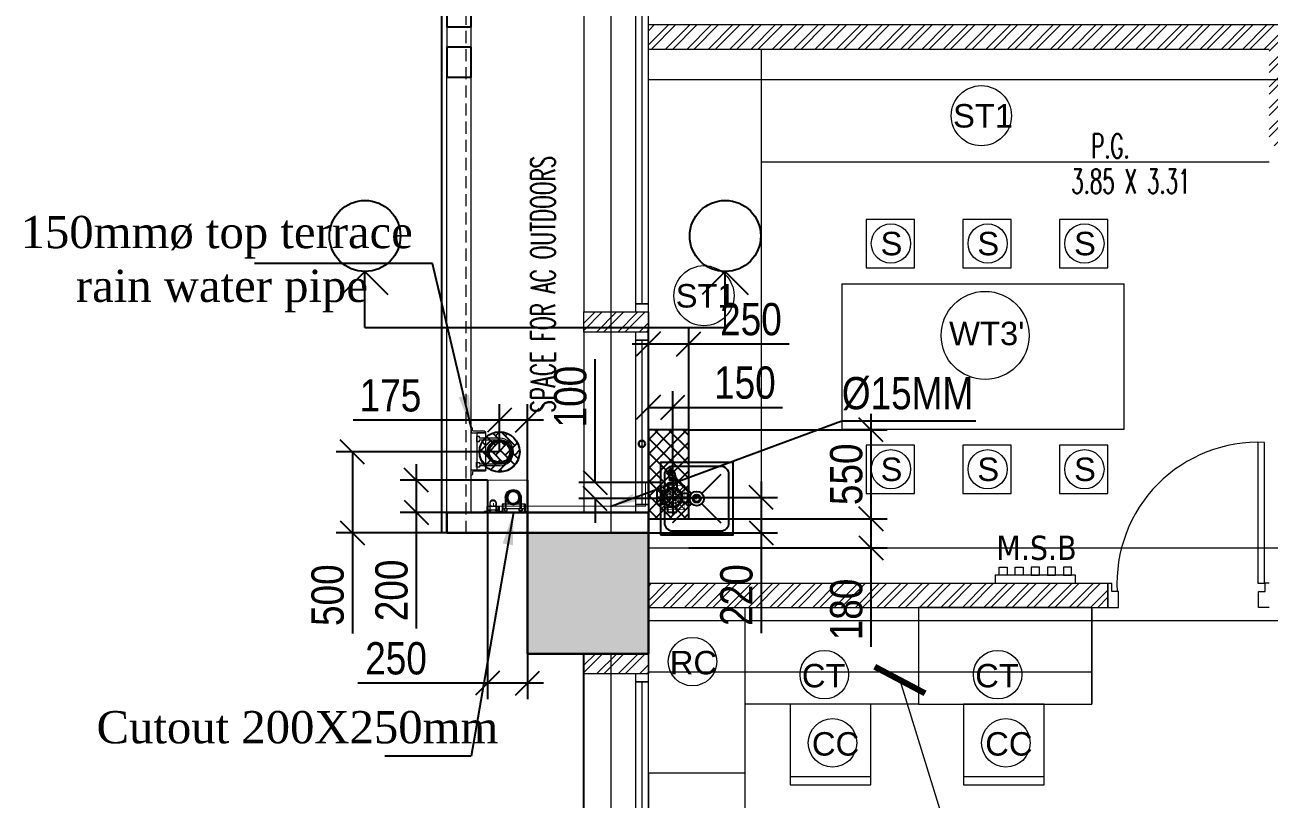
# Model space of a CAD drawing. Header units: inches. Extents: x 5899882 to 5988838, y -468923 to -96891.
# Drawn here: x 5954962 to 5962679, y -222822 to -218020 of the extents above; entities that cross this region are included whole.
import ezdxf

# ---------------------------------------------------------------- set-up
doc = ezdxf.new("R2010")
doc.units = ezdxf.units.IN
doc.header["$MEASUREMENT"] = 0
doc.linetypes.add('1', pattern=[0])
doc.linetypes.add('DASHED', pattern=[0.75, 0.5, -0.25])
doc.layers.get('Defpoints').update_dxf_attribs({"color": 8})
for name, color, linetype in [('0 slc  sleeve 200mm', 3, '1'), ('0 slc Rwp sloape', 7, 'Continuous'), ('0- SLC ARCH LAYOUT', 7, 'Continuous'), ('0- SLC DIMENSION', 7, 'Continuous'), ('0- SLC HIDE BOX & CUTOUT', 6, 'Continuous'), ('0-SLC- Waste water down take', 6, 'Continuous'), ('0-SLC-100mm Soil Pipe', 190, 'Continuous'), ('0-SLC-40 MM Waste water pipe', 3, 'Continuous'), ('0-SLC-DOMESTIC LINE', 5, 'DOMESTIC_LINE'), ('0-SLC-Multi nahani trap', 6, 'Continuous'), ('0-SLC-Raised portion', 1, 'Continuous'), ('0-SLC-Toilet fixture', 5, 'Continuous'), ('CL', 7, 'Continuous'), ('P-TEXT', 7, 'Continuous'), ('rwp', 5, 'Continuous')]:
    doc.layers.add(name, color=color, linetype=linetype)
for name, color, linetype, lineweight in [('0-SLC-100 mm Multi nahani trap jali', 253, 'Continuous', 13), ('0-SLC-CLAMPS', 7, 'Continuous', 9), ('0-SLC-P-Angle', 6, 'Continuous', 0), ('ARCL-HATCH-B', 8, 'Continuous', 5), ('ARLC-COL', 8, 'Continuous', 30), ('ARLC-DIM0', 8, 'Continuous', 5), ('ARLC-DIMF', 8, 'Continuous', 5), ('ARLC-DOOR-W', 8, 'Continuous', 5), ('ARLC-ELE0', 8, 'Continuous', 9), ('ARLC-ELE1', 8, 'Continuous', 13), ('ARLC-FUR (NOMN)', 8, 'Continuous', 9), ('ARLC-FURN', 8, 'Continuous', 9), ('ARLC-GAS BURNER', 8, 'Continuous', 5), ('ARLC-GRILL', 8, 'Continuous', 9), ('ARLC-HATCH-C', 8, 'Continuous', 5), ('ARLC-RCC', 8, 'Continuous', 25), ('ARLC-SINK', 8, 'Continuous', 9), ('ARLC-TEXT0', 8, 'Continuous', 20), ('ARLC-WALL', 8, 'Continuous', 15), ('ARLC_main switch', 8, 'Continuous', 5)]:
    doc.layers.add(name, color=color, linetype=linetype, lineweight=lineweight)
doc.styles.add('ARAIL', font='arial.ttf')
doc.styles.add('ARIAL', font='tahoma.ttf')
doc.styles.add('LT0050R', font='arial.ttf', dxfattribs={"height": 120})
doc.styles.add('RS', font='simplex8.shx', dxfattribs={"width": 0.6, "height": 150})
doc.styles.get("Standard").update_dxf_attribs({"font": 'arial.ttf'})
doc.styles.add('swis cn bt', font='swissc.ttf')
doc.linetypes.add('DOMESTIC_LINE', pattern='A,0.5,-0.2,["DWS",ARIAL,S=0.1,R=0,X=-0.1,Y=-0.05],-0.25', length=0.95)
doc.dimstyles.new('dim-100', dxfattribs={"dimscale": 100, "dimtxt": 1.5, "dimasz": 1.2, "dimexe": 1.5, "dimexo": 1.5, "dimgap": 0.4, "dimtad": 0, "dimdec": 0, "dimdsep": 46, "dimtxsty": 'ARAIL', "dimblk": 'ARCHTICK', "dimcen": 2.5, "dimdle": 1.5, "dimclrd": 1, "dimclre": 252, "dimclrt": 4, "dimadec": 1, "dimazin": 0, "dimtfac": 1, "dimtdec": 0, "dimtmove": 2, "dimatfit": 3, "dimldrblk": 'ARCHTICK', "dimfxl": 1, "dimarcsym": 0})
doc.dimstyles.new('LT0050R', dxfattribs={"dimtxt": 120, "dimasz": 80, "dimexe": 80, "dimexo": 50, "dimgap": 80, "dimtad": 0, "dimdec": 0, "dimzin": 0, "dimdsep": 46, "dimtxsty": 'LT0050R', "dimblk": 'ARCHTICK', "dimcen": 1, "dimdle": 80, "dimclrd": 252, "dimclre": 252, "dimclrt": 240, "dimadec": 0, "dimazin": 0, "dimtfac": 1, "dimtdec": 0, "dimtofl": 0, "dimtmove": 1, "dimatfit": 3, "dimfxl": 1, "dimtolj": 1, "dimtzin": 0, "dimlwd": -1, "dimlwe": -1, "dimarcsym": 0})
doc.dimstyles.new('SLC', dxfattribs={"dimtxt": 200, "dimasz": 150, "dimexe": 100, "dimexo": 0, "dimgap": 50, "dimtad": 1, "dimdec": 0, "dimrnd": 5, "dimzin": 1, "dimdsep": 46, "dimtxsty": 'swis cn bt', "dimblk": 'OBLIQUE', "dimcen": 60, "dimdle": 100, "dimclrd": 256, "dimclre": 256, "dimclrt": 256, "dimazin": 0, "dimtfac": 1, "dimtdec": 0, "dimtofl": 0, "dimtmove": 0, "dimatfit": 3, "dimfxl": 0.18, "dimtolj": 1, "dimtzin": 0, "dimarcsym": 0})
doc.dimstyles.get("Standard").update_dxf_attribs({"dimtxt": 200, "dimasz": 200, "dimexe": 0.18, "dimexo": 0.0625, "dimgap": 0.09, "dimtad": 0, "dimdec": 0, "dimrnd": 5, "dimzin": 0, "dimdsep": 46, "dimtxsty": 'Standard', "dimblk": 'OBLIQUE', "dimcen": 0.09, "dimadec": 0, "dimazin": 0, "dimtfac": 1, "dimtdec": 0, "dimtofl": 0, "dimtmove": 0, "dimatfit": 3, "dimfxl": 1, "dimtolj": 1, "dimtzin": 0, "dimarcsym": 0})
pattern_1 = [(45, (-5779197.41, 117191.3), (-66.2912607, 66.2912607), []), (45, (-5779153.22, 117191.3), (-66.2912607, 66.2912607), [])]

# ---------------------------------------------------------------- blocks, each defined once
blk = doc.blocks.new('FD COVER')
at = {"layer": '0-SLC-100 mm Multi nahani trap jali'}
h = blk.add_hatch(color=1, dxfattribs=at)
h.paths.add_polyline_path([(52.4, 0, 1), (-52.4, 0, 1)])
h.paths.add_polyline_path([(-49.7, 0, -1), (49.7, 0, -1)], flags=16)
h = blk.add_hatch(dxfattribs=at)
h.set_pattern_fill('HEX', color=1, scale=45.193777, style=0)
h.set_pattern_definition([(0, (-4759.384, 4380.386), (0, 9.78474), [5.649222, -11.298444]), (120, (-4759.384, 4380.386), (-8.473833, -4.89237), [5.649222, -11.298444]), (60, (-4753.735, 4380.386), (-8.473833, 4.89237), [5.649222, -11.298444])])
h.paths.add_polyline_path([(-49.7, 0, 1), (49.7, 0, 1)])
at = {"layer": '0-SLC-100 mm Multi nahani trap jali', "color": 1, "ltscale": 3}
for p, q in [((-75, 75), (-44.2, 44.2)), ((75, 75), (44.2, 44.2)), ((-44.2, -44.2), (-75, -75)), ((44.2, -44.2), (75, -75))]:
    blk.add_line(p, q, dxfattribs=at)
at = {"layer": '0-SLC-100 mm Multi nahani trap jali', "color": 1, "ltscale": 3, "const_width": 3.75}
blk.add_lwpolyline([(-75, -75), (75, -75), (75, 75), (-75, 75)], close=True, dxfattribs=at)
at = {"layer": '0-SLC-100 mm Multi nahani trap jali', "color": 1, "ltscale": 3}
blk.add_circle((0, 0), 62.5, dxfattribs=at)
blk = doc.blocks.new('A$C52224D05')
at = {"layer": '0-SLC-Multi nahani trap', "linetype": 'Continuous'}
h = blk.add_hatch(color=256, dxfattribs=at)
h.paths.add_polyline_path([(58.1, 0, 1), (-57.9, 0, 1)])
h.paths.add_polyline_path([(-54.9, 0, -1), (55.1, 0, -1)], flags=16)
for p, q in [((-25.9, 91.4), (-25.9, 77.8)), ((31.1, 91.4), (-25.9, 91.4)), ((-25.9, 77.8), (-25.9, 60.2)), ((0, 103.7), (0, -103.7)), ((31.1, 91.4), (31.1, 77.8)), ((31.1, 77.8), (31.1, 60.2)), ((-96.3, 0), (95.2, 0)), ((-78.2, 26.7), (-93.7, 26.7)), ((-93.7, -30.2), (-93.7, 26.7)), ((-62.6, 26.7), (-78.2, 26.7)), ((-60.3, -27.9), (-60.3, 24.4)), ((-60.3, 23.3), (-50.5, 23.3)), ((28.7, 57.9), (-23.6, 57.9)), ((-22.4, 57.9), (-22.4, 50.2)), ((27.6, 57.9), (27.6, 47.6)), ((41.1, 41), (63, 41)), ((63, -41.5), (63, 41.5)), ((65.5, 44), (74, 44)), ((74, 44), (97.8, 44)), ((97.8, -44), (97.8, 44)), ((-78.2, -30.2), (-93.7, -30.2)), ((-62.6, -30.2), (-77.7, -30.2)), ((-60.3, -26.7), (-50.5, -26.7)), ((-25.9, -77.8), (-25.9, -60.2)), ((28.7, -57.9), (-23.6, -57.9)), ((-22.4, -57.9), (-22.4, -50.2)), ((27.6, -57.9), (27.6, -47.6)), ((31.1, -77.8), (31.1, -60.2)), ((41.1, -41), (63, -41)), ((65.5, -44), (74, -44)), ((74, -44), (97.8, -44)), ((-25.9, -91.4), (-25.9, -77.8)), ((31.1, -91.4), (-25.9, -91.4)), ((31.1, -91.4), (31.1, -77.8))]:
    blk.add_line(p, q, dxfattribs=at)
blk.add_circle((0.1, 0), 55, dxfattribs=at)
for centre, radius, start, end in [((-62.6, 24.4), 2.33, 0, 90), ((-23.6, 60.2), 2.33, 180, 270), ((28.7, 60.2), 2.33, 270, 0), ((65.5, 41.5), 2.5, 90, 180), ((-62.6, -27.9), 2.33, 270, 0), ((-23.6, -60.2), 2.33, 90, 180), ((28.7, -60.2), 2.33, 0, 90), ((65.5, -41.5), 2.5, 180, 270)]:
    blk.add_arc(centre, radius, start, end, dxfattribs=at)
blk = doc.blocks.new('_OBLIQUE')
at = {"color": 0, "linetype": 'ByBlock'}
blk.add_line((-0.5, -0.5), (0.5, 0.5), dxfattribs=at)
blk = doc.blocks.new('_ArchTick')
at = {"color": 0, "linetype": 'ByBlock', "const_width": 0.15}
blk.add_lwpolyline([(-0.5, -0.5), (0.5, 0.5)], dxfattribs=at)
blk = doc.blocks.new('200SS')
at = {"layer": '0 slc  sleeve 200mm'}
h = blk.add_hatch(dxfattribs=at)
h.set_pattern_fill('AR-HBONE', color=3, scale=10.56007, angle=90)
h.set_pattern_definition([(135, (276793.653, -63998.61), (-59.7367777, 4e-15), [126.720842, -42.24028]), (225, (276763.784, -63968.74), (-59.7367777, 4e-15), [126.720842, -42.24028])])
edge = h.paths.add_edge_path()
edge.add_arc((0, 0), 124.8, 0, 360)
at = {"layer": '0 slc  sleeve 200mm', "color": 3}
blk.add_circle((0, 0), 124.8, dxfattribs=at)
blk = doc.blocks.new('*D105')
at = {"layer": '0- SLC DIMENSION', "lineweight": -2, "transparency": 16777216}
for p, q in [((5957905.9, -220668.6), (5956893, -220668.6)), ((5956993, -220668.6), (5956993, -221270.1)), ((5958078.9, -221170.1), (5956893, -221170.1)), ((5956993, -221170.1), (5956993, -221793.8))]:
    blk.add_line(p, q, dxfattribs=at)
at = {"layer": 'Defpoints', "color": 0, "transparency": 16777216}
for p in [(5956993, -220668.6), (5957905.9, -220668.6), (5958078.9, -221170.1)]:
    blk.add_point(p, dxfattribs=at)
at = {"layer": '0- SLC DIMENSION', "lineweight": -2, "transparency": 16777216, "xscale": 150, "yscale": 150, "zscale": 150}
for p, rotation in [((5956993, -220668.6), 90), ((5956993, -221170.1), 270)]:
    blk.add_blockref('_OBLIQUE', p, dxfattribs=dict(at, rotation=rotation))
at = {"layer": '0- SLC DIMENSION', "transparency": 16777216, "insert": (5956840.5, -221557), "char_height": 200, "attachment_point": 5, "rotation": 90, "style": 'swis cn bt'}
blk.add_mtext('\\A1;500', dxfattribs=at)
blk = doc.blocks.new('*D106')
at = {"layer": '0- SLC DIMENSION', "lineweight": -2, "transparency": 16777216}
for p, q in [((5957905.9, -220668.6), (5957905.9, -220371.5)), ((5958078.9, -221170.1), (5958078.9, -220371.5)), ((5957905.9, -220471.5), (5956997.9, -220471.5)), ((5958178.9, -220471.5), (5957905.9, -220471.5))]:
    blk.add_line(p, q, dxfattribs=at)
at = {"layer": 'Defpoints', "color": 0, "transparency": 16777216}
for p in [(5957905.9, -220471.5), (5957905.9, -220668.6), (5958078.9, -221170.1)]:
    blk.add_point(p, dxfattribs=at)
at = {"layer": '0- SLC DIMENSION', "lineweight": -2, "transparency": 16777216, "xscale": 150, "yscale": 150, "zscale": 150, "rotation": 180}
blk.add_blockref('_OBLIQUE', (5957905.9, -220471.5), dxfattribs=at)
at = {"layer": '0- SLC DIMENSION', "lineweight": -2, "transparency": 16777216, "xscale": 150, "yscale": 150, "zscale": 150}
blk.add_blockref('_OBLIQUE', (5958078.9, -220471.5), dxfattribs=at)
at = {"layer": '0- SLC DIMENSION', "transparency": 16777216, "insert": (5957229.5, -220318.8), "char_height": 200, "attachment_point": 5, "style": 'swis cn bt'}
blk.add_mtext('\\A1;175', dxfattribs=at)
blk = doc.blocks.new('*D123')
at = {"layer": '0- SLC DIMENSION', "lineweight": -2, "transparency": 16777216}
for p, q in [((5957389.5, -220743.6), (5957389.5, -221043.6)), ((5957831.1, -220843.6), (5957289.5, -220843.6)), ((5957831.1, -221043.6), (5957289.5, -221043.6)), ((5957389.5, -221043.6), (5957389.5, -221763.4))]:
    blk.add_line(p, q, dxfattribs=at)
at = {"layer": 'Defpoints', "color": 0, "transparency": 16777216}
for p in [(5957831.1, -220843.6), (5957389.5, -221043.6), (5957831.1, -221043.6)]:
    blk.add_point(p, dxfattribs=at)
at = {"layer": '0- SLC DIMENSION', "lineweight": -2, "transparency": 16777216, "xscale": 150, "yscale": 150, "zscale": 150}
for p, rotation in [((5957389.5, -220843.6), 90), ((5957389.5, -221043.6), 270)]:
    blk.add_blockref('_OBLIQUE', p, dxfattribs=dict(at, rotation=rotation))
at = {"layer": '0- SLC DIMENSION', "transparency": 16777216, "insert": (5957236.7, -221527.2), "char_height": 200, "attachment_point": 5, "rotation": 90, "style": 'swis cn bt'}
blk.add_mtext('\\A1;200', dxfattribs=at)
blk = doc.blocks.new('1248')
at = {"color": 0}
for p, q in [((-74, 21), (-75, 19)), ((-75, 19), (-71, 15)), ((-21, 74), (-74, 21)), ((-69, 16), (-71, 15)), ((-16, 69), (-69, 16)), ((-58, 5), (-69, 16)), ((-58, 5), (-59, 3)), ((-59, 3), (-56, 1)), ((-58, 5), (-5, 58)), ((-55, 1), (-56, 1)), ((-1, 55), (-55, 1)), ((-52, -1), (-55, 1)), ((-52, -1), (1, 52)), ((-52, -1), (1, 52)), ((1, 49), (-49, -1)), ((-21, 74), (-19, 75)), ((-19, 75), (-15, 70)), ((-16, 69), (-15, 70)), ((-5, 58), (-16, 69)), ((-5, 58), (-3, 59)), ((-3, 59), (-1, 56)), ((-1, 55), (-1, 56)), ((1, 52), (-1, 55)), ((1, 49), (1, 52)), ((34, 35), (36, 37)), ((34, -35), (34, 35)), ((36, 37), (40, 37)), ((36, 37), (36, -38)), ((36, 37), (36, -38)), ((40, 37), (41, 39)), ((40, -38), (40, 37)), ((43, 39), (41, 39)), ((44, 37), (43, 39)), ((44, 37), (60, 37)), ((44, 37), (44, -38)), ((60, 37), (60, 39)), ((67, 39), (60, 39)), ((60, -38), (60, 37)), ((67, 39), (68, 37)), ((68, -38), (68, 37)), ((-49, -1), (-52, -1)), ((34, -35), (36, -38)), ((36, -38), (40, -38)), ((40, -38), (41, -39)), ((43, -39), (41, -39)), ((44, -38), (43, -39)), ((44, -38), (60, -38)), ((60, -38), (60, -39)), ((67, -39), (60, -39)), ((68, -38), (67, -39))]:
    blk.add_line(p, q, dxfattribs=at)
at = {"color": 8}
blk.add_lwpolyline([(-48, 48), (0, 0), (68, 0)], dxfattribs=at)
at = {"color": 0}
for major_axis, start_param, end_param in [((0, 47.3), 2.356166, 3.141564), ((0, 118), 2.356191, 3.14159)]:
    blk.add_ellipse((34, 83), major_axis=major_axis, ratio=1, start_param=start_param, end_param=end_param, dxfattribs=at)
blk = doc.blocks.new('jjuj')
at = {"layer": 'ARLC-DOOR-W', "ltscale": 0.1}
for p, q in [((5733136.3, -29654.3), (5733136.3, -29679.3)), ((5733286.3, -29654.3), (5733286.3, -29719.3))]:
    blk.add_line(p, q, dxfattribs=at)
blk.add_lwpolyline([(5733286.3, -29719.3), (5733186.3, -29719.3), (5733186.3, -29679.3), (5733136.3, -29679.3)], dxfattribs=at)
blk = doc.blocks.new('frame')
at = {"layer": 'ARLC-DOOR-W', "ltscale": 0.1}
for p, q in [((5733286.3, -31004.3), (5733286.3, -30939.3)), ((5733136.3, -31004.3), (5733136.3, -30979.3)), ((5733136.3, -31004.3), (5733286.3, -31004.3))]:
    blk.add_line(p, q, dxfattribs=at)
blk.add_lwpolyline([(5733286.3, -30939.3), (5733186.3, -30939.3), (5733186.3, -30979.3), (5733136.3, -30979.3)], dxfattribs=at)
blk = doc.blocks.new('gfhmk')
at = {"layer": 'ARLC-DOOR-W', "ltscale": 0.1}
for p, q in [((5733137, -36568), (5732262.9, -36568)), ((5733137, -36568), (5733137, -36608)), ((5733137, -36608), (5732262, -36608))]:
    blk.add_line(p, q, dxfattribs=at)
blk.add_arc((5733137, -36608), 875, 177.37973, 273.23303, dxfattribs=at)
blk = doc.blocks.new('A$C7838632D')
for name, p in [('gfhmk', (-5732262, 37539.3)), ('jjuj', (-5732262, 30654.3)), ('frame', (-5732262, 31004.3))]:
    blk.add_blockref(name, p)
blk = doc.blocks.new('SINK1')
at = {"color": 0}
for p, q in [((5972703.3, -133859.2), (5972821.5, -133977.3)), ((5972885.1, -133977.3), (5973003.3, -133859.2)), ((5972703.3, -134159.2), (5972821.5, -134041)), ((5972885.1, -134041), (5973003.3, -134159.2))]:
    blk.add_line(p, q, dxfattribs=at)
blk.add_lwpolyline([(5973078.3, -134234.2), (5973078.3, -133784.2), (5972628.3, -133784.2), (5972628.3, -134234.2)], close=True, dxfattribs=at)
blk.add_lwpolyline([(5973053.3, -134159.2), (5973053.3, -133859.2, 0.414214), (5973003.3, -133809.2), (5972703.3, -133809.2, 0.414214), (5972653.3, -133859.2), (5972653.3, -134159.2, 0.414214), (5972703.3, -134209.2), (5973003.3, -134209.2, 0.414214)], format="xyb", close=True, dxfattribs=at)
for radius in [45, 25]:
    blk.add_circle((5972853.3, -134009.2), radius, dxfattribs=at)
blk = doc.blocks.new('msb')
at = {"layer": 'ARLC_main switch'}
for points in [[(5800913.5, -122665.5), (5800913.5, -122715.5), (5800863.5, -122715.5), (5800863.5, -122665.5)], [(5801013.5, -122665.5), (5801013.5, -122715.5), (5800963.5, -122715.5), (5800963.5, -122665.5)], [(5801063.5, -122665.5), (5801063.5, -122715.5), (5801113.5, -122715.5), (5801113.5, -122665.5)], [(5801163.5, -122665.5), (5801163.5, -122715.5), (5801213.5, -122715.5), (5801213.5, -122665.5)], [(5801263.5, -122665.5), (5801263.5, -122715.5), (5801313.5, -122715.5), (5801313.5, -122665.5)], [(5800838.5, -122715.5), (5800838.5, -122765.5), (5801338.5, -122765.5), (5801338.5, -122715.5)]]:
    blk.add_lwpolyline(points, close=True, dxfattribs=at)
at = {"layer": 'ARLC_main switch', "insert": (5801095.5, -122547), "char_height": 150, "attachment_point": 5, "style": 'ARIAL'}
blk.add_mtext('M.S.B', dxfattribs=at)
blk = doc.blocks.new('dfg2154')
at = {"layer": 'ARLC-FURN'}
blk.add_line((5964549.4, -129276.7), (5965049.4, -129276.7), dxfattribs=at)
blk.add_lwpolyline([(5964549.4, -129328.8), (5965049.4, -129328.8), (5965049.4, -128828.8), (5964549.4, -128828.8)], close=True, dxfattribs=at)
blk = doc.blocks.new('an80')
for points in [[(-46, 0), (-46, 66.3), (-51, 66.3), (-51, 76.3), (-35, 76.3), (-35, 66.3), (-40, 66.3), (-40, 0)], [(46, 0), (46, 66.3), (51, 66.3), (51, 76.3), (35, 76.3), (35, 66.3), (40, 66.3), (40, 0)]]:
    blk.add_lwpolyline(points)
for radius in [46, 40]:
    blk.add_arc((0, 0), radius, 180, 360)
blk = doc.blocks.new('176')
at = {"layer": '0-SLC-CLAMPS', "elevation": 0}
for points in [[(-108.6, 76.7), (-108.6, 80.1, 0.414214), (-114, 85.4), (-114, 85.4), (-114, 65.9), (-61.1, 65.9, 0.414214), (-66.4, 71.3), (-103.3, 71.3, -0.414214)], [(-108.6, -75.8), (-108.6, -79.2, -0.414214), (-114, -84.6), (-114, -84.6), (-114, -65.1), (-61.1, -65.1, -0.414214), (-66.4, -70.4), (-103.3, -70.4, 0.414214)]]:
    blk.add_lwpolyline(points, format="xyb", close=True, dxfattribs=at)
blk.add_lwpolyline([(-92.9, 65.9), (-92.9, -65.1), (-61.1, -65.1), (-61.1, 65.9)], close=True, dxfattribs=at)
at = {"layer": 'rwp', "color": 5, "const_width": 5.36, "elevation": 0}
blk.add_lwpolyline([(-12.5, -42.2, 1), (-12.5, 38.2, 1)], format="xyb", close=True, dxfattribs=at)
at = {"layer": 'rwp', "color": 5}
for radius in [42.9, 37.5]:
    blk.add_circle((-12.5, -2, 0), radius, dxfattribs=at)
at = {"layer": '0-SLC-CLAMPS', "color": 6, "xscale": 1.0714285714286, "yscale": 1.0714285714286, "zscale": 1.0714285714286, "rotation": 90}
blk.add_blockref('an80', (-12.5, -2, 0), dxfattribs=at)
blk = doc.blocks.new('80mm')
at = {"layer": '0-SLC- Waste water down take', "const_width": 5}
blk.add_lwpolyline([(-37.5, 0, 1), (37.5, 0, 1)], format="xyb", close=True, dxfattribs=at)
at = {"layer": '0-SLC- Waste water down take'}
for radius in [40, 35]:
    blk.add_circle((0, 0), radius, dxfattribs=at)
blk = doc.blocks.new('DSF')
at = {"layer": '0-SLC-CLAMPS'}
for points in [[(1498.4503, 220.3213), (1498.4469, 220.3213, -0.414214), (1498.4416, 220.3267), (1498.4416, 220.3267), (1498.4611, 220.3267), (1498.4611, 220.2737, -0.414214), (1498.4557, 220.2791), (1498.4557, 220.3159, 0.414214)], [(1498.6042, 220.3213), (1498.6076, 220.3213, 0.414214), (1498.613, 220.3267), (1498.613, 220.3267), (1498.5935, 220.3267), (1498.5935, 220.2737, 0.414214), (1498.5988, 220.2791), (1498.5988, 220.3159, -0.414214)]]:
    blk.add_lwpolyline(points, format="xyb", close=True, dxfattribs=at)
blk.add_lwpolyline([(1498.5935, 220.3055), (1498.4611, 220.3055), (1498.4611, 220.2737), (1498.5935, 220.2737)], close=True, dxfattribs=at)
at = {"layer": '0-SLC- Waste water down take', "lineweight": 0, "ltscale": 12, "xscale": 0.0010714285714286, "yscale": 0.0010714285714286, "zscale": 0.0010714285714286}
blk.add_blockref('80mm', (1498.5241, 220.2345), dxfattribs=at)
at = {"layer": '0-SLC-CLAMPS', "xscale": 0.0010714285714286, "yscale": 0.0010714285714286, "zscale": 0.0010714285714286}
blk.add_blockref('an80', (1498.5241, 220.2345), dxfattribs=at)
blk = doc.blocks.new('*D205')
at = {"layer": '0- SLC DIMENSION', "lineweight": -2, "transparency": 16777216}
for p, q in [((5960209.5, -220431.5), (5960209.5, -221183.1)), ((5959078.9, -220531.5), (5960309.5, -220531.5)), ((5959078.9, -221083.1), (5960309.5, -221083.1))]:
    blk.add_line(p, q, dxfattribs=at)
at = {"layer": 'Defpoints', "color": 0, "transparency": 16777216}
for p in [(5959078.9, -220531.5), (5959078.9, -221083.1), (5960209.5, -221083.1)]:
    blk.add_point(p, dxfattribs=at)
at = {"layer": '0- SLC DIMENSION', "lineweight": -2, "transparency": 16777216, "xscale": 150, "yscale": 150, "zscale": 150}
for p, rotation in [((5960209.5, -220531.5), 90), ((5960209.5, -221083.1), 270)]:
    blk.add_blockref('_OBLIQUE', p, dxfattribs=dict(at, rotation=rotation))
at = {"layer": '0- SLC DIMENSION', "transparency": 16777216, "insert": (5960057, -220807.3), "char_height": 200, "attachment_point": 5, "rotation": 90, "style": 'swis cn bt'}
blk.add_mtext('\\A1;550', dxfattribs=at)
blk = doc.blocks.new('*D206')
at = {"layer": '0- SLC DIMENSION', "lineweight": -2, "transparency": 16777216}
for p, q in [((5958828.9, -220531.5), (5958828.9, -219899)), ((5959078.9, -220531.5), (5959078.9, -219899)), ((5958728.9, -219999), (5959078.9, -219999)), ((5959078.9, -219999), (5959701.3, -219999))]:
    blk.add_line(p, q, dxfattribs=at)
at = {"layer": 'Defpoints', "color": 0, "transparency": 16777216}
for p in [(5959078.9, -219999), (5958828.9, -220531.5), (5959078.9, -220531.5)]:
    blk.add_point(p, dxfattribs=at)
at = {"layer": '0- SLC DIMENSION', "lineweight": -2, "transparency": 16777216, "xscale": 150, "yscale": 150, "zscale": 150, "rotation": 180}
blk.add_blockref('_OBLIQUE', (5958828.9, -219999), dxfattribs=at)
at = {"layer": '0- SLC DIMENSION', "lineweight": -2, "transparency": 16777216, "xscale": 150, "yscale": 150, "zscale": 150}
blk.add_blockref('_OBLIQUE', (5959078.9, -219999), dxfattribs=at)
at = {"layer": '0- SLC DIMENSION', "transparency": 16777216, "insert": (5959465.1, -219846.2), "char_height": 200, "attachment_point": 5, "style": 'swis cn bt'}
blk.add_mtext('\\A1;250', dxfattribs=at)
blk = doc.blocks.new('*D207')
at = {"layer": '0- SLC DIMENSION', "lineweight": -2, "transparency": 16777216}
for p, q in [((5960209.5, -220983.1), (5960209.5, -221263.1)), ((5959078.9, -221083.1), (5960309.5, -221083.1)), ((5959079, -221263.1), (5960309.5, -221263.1)), ((5960209.5, -221263.1), (5960209.5, -221878.3))]:
    blk.add_line(p, q, dxfattribs=at)
at = {"layer": 'Defpoints', "color": 0, "transparency": 16777216}
for p in [(5959078.9, -221083.1), (5959079, -221263.1), (5960209.5, -221263.1)]:
    blk.add_point(p, dxfattribs=at)
at = {"layer": '0- SLC DIMENSION', "lineweight": -2, "transparency": 16777216, "xscale": 150, "yscale": 150, "zscale": 150}
for p, rotation in [((5960209.5, -221083.1), 90), ((5960209.5, -221263.1), 270)]:
    blk.add_blockref('_OBLIQUE', p, dxfattribs=dict(at, rotation=rotation))
at = {"layer": '0- SLC DIMENSION', "transparency": 16777216, "insert": (5960056.8, -221645.7), "char_height": 200, "attachment_point": 5, "rotation": 90, "style": 'swis cn bt'}
blk.add_mtext('\\A1;180', dxfattribs=at)
blk = doc.blocks.new('*D208')
at = {"layer": '0- SLC DIMENSION', "lineweight": -2}
for p, q in [((5959528.9, -220851.4), (5959528.9, -221170.1)), ((5958980.9, -220951.4), (5959628.9, -220951.4)), ((5958828.9, -221170.1), (5959628.9, -221170.1)), ((5959528.9, -221170.1), (5959528.9, -221792.5))]:
    blk.add_line(p, q, dxfattribs=at)
at = {"layer": 'Defpoints', "color": 0}
for p in [(5958980.9, -220951.4), (5958828.9, -221170.1), (5959528.9, -221170.1)]:
    blk.add_point(p, dxfattribs=at)
at = {"layer": '0- SLC DIMENSION', "lineweight": -2, "xscale": 150, "yscale": 150, "zscale": 150}
for p, rotation in [((5959528.9, -220951.4), 90), ((5959528.9, -221170.1), 270)]:
    blk.add_blockref('_OBLIQUE', p, dxfattribs=dict(at, rotation=rotation))
at = {"layer": '0- SLC DIMENSION', "insert": (5959376.1, -221556.3), "char_height": 200, "attachment_point": 5, "rotation": 90, "style": 'swis cn bt'}
blk.add_mtext('\\A1;220', dxfattribs=at)
blk = doc.blocks.new('*D209')
at = {"layer": '0- SLC DIMENSION', "lineweight": -2, "transparency": 16777216}
for p, q in [((5958828.9, -220951.4), (5958828.9, -220292.5)), ((5958980.4, -220951.4), (5958980.4, -220292.5)), ((5958828.9, -220392.5), (5959080.4, -220392.5)), ((5958980.4, -220392.5), (5959660.1, -220392.5))]:
    blk.add_line(p, q, dxfattribs=at)
at = {"layer": 'Defpoints', "color": 0, "transparency": 16777216}
for p in [(5958828.9, -220392.5), (5958828.9, -220951.4), (5958980.4, -220951.4)]:
    blk.add_point(p, dxfattribs=at)
at = {"layer": '0- SLC DIMENSION', "lineweight": -2, "transparency": 16777216, "xscale": 150, "yscale": 150, "zscale": 150, "rotation": 180}
blk.add_blockref('_OBLIQUE', (5958828.9, -220392.5), dxfattribs=at)
at = {"layer": '0- SLC DIMENSION', "lineweight": -2, "transparency": 16777216, "xscale": 150, "yscale": 150, "zscale": 150}
blk.add_blockref('_OBLIQUE', (5958980.4, -220392.5), dxfattribs=at)
at = {"layer": '0- SLC DIMENSION', "transparency": 16777216, "insert": (5959427.5, -220239.8), "char_height": 200, "attachment_point": 5, "style": 'swis cn bt'}
blk.add_mtext('\\A1;150', dxfattribs=at)
blk = doc.blocks.new('*D226')
at = {"layer": '0- SLC DIMENSION', "lineweight": -2, "transparency": 16777216}
for p, q in [((5957831.1, -220843.6), (5957831.1, -222202.5)), ((5958078.9, -220843.6), (5958078.9, -222202.5)), ((5957831.1, -222102.5), (5957027.8, -222102.5)), ((5958178.9, -222102.5), (5957831.1, -222102.5))]:
    blk.add_line(p, q, dxfattribs=at)
at = {"layer": 'Defpoints', "color": 0, "transparency": 16777216}
for p in [(5957831.1, -220843.6), (5958078.9, -220843.6), (5957831.1, -222102.5)]:
    blk.add_point(p, dxfattribs=at)
at = {"layer": '0- SLC DIMENSION', "lineweight": -2, "transparency": 16777216, "xscale": 150, "yscale": 150, "zscale": 150, "rotation": 180}
blk.add_blockref('_OBLIQUE', (5957831.1, -222102.5), dxfattribs=at)
at = {"layer": '0- SLC DIMENSION', "lineweight": -2, "transparency": 16777216, "xscale": 150, "yscale": 150, "zscale": 150}
blk.add_blockref('_OBLIQUE', (5958078.9, -222102.5), dxfattribs=at)
at = {"layer": '0- SLC DIMENSION', "transparency": 16777216, "insert": (5957264, -221949.7), "char_height": 200, "attachment_point": 5, "style": 'swis cn bt'}
blk.add_mtext('\\A1;250', dxfattribs=at)
blk = doc.blocks.new('*D620')
at = {"layer": '0- SLC DIMENSION', "lineweight": -2, "transparency": 16777216}
for p, q in [((5958498.5, -220858.1), (5958498.5, -220092.9)), ((5958903.9, -220858.1), (5958398.5, -220858.1)), ((5959128.9, -220958.1), (5958398.5, -220958.1)), ((5958498.5, -220958.1), (5958498.5, -221108.1))]:
    blk.add_line(p, q, dxfattribs=at)
at = {"layer": 'Defpoints', "color": 0, "transparency": 16777216}
for p in [(5958498.5, -220858.1), (5958903.9, -220858.1), (5959128.9, -220958.1)]:
    blk.add_point(p, dxfattribs=at)
at = {"layer": '0- SLC DIMENSION', "lineweight": -2, "transparency": 16777216, "xscale": 150, "yscale": 150, "zscale": 150}
for p, rotation in [((5958498.5, -220858.1), 270), ((5958498.5, -220958.1), 90)]:
    blk.add_blockref('_OBLIQUE', p, dxfattribs=dict(at, rotation=rotation))
at = {"layer": '0- SLC DIMENSION', "transparency": 16777216, "insert": (5958345.8, -220325.5), "char_height": 200, "attachment_point": 5, "rotation": 90, "style": 'swis cn bt'}
blk.add_mtext('\\A1;100', dxfattribs=at)
blk = doc.blocks.new('A$C5D8F11B1')
at = {"layer": 'ARCL-HATCH-B'}
h = blk.add_hatch(dxfattribs=at)
h.set_pattern_fill('ANSI32', color=256, scale=250)
h.set_pattern_definition(pattern_1)
h.paths.add_polyline_path([(21845, -22875), (13645, -22875), (13645, -23025), (17495, -23025), (17495, -23625), (17595, -23625), (17595, -23025), (21645, -23025), (21845, -23025)])
h = blk.add_hatch(dxfattribs=at)
h.set_pattern_fill('ANSI32', color=256, scale=250)
h.set_pattern_definition(pattern_1)
h.paths.add_polyline_path([(13645, -24655), (13245, -24655), (13245, -24780), (13645, -24780)])
h = blk.add_hatch(dxfattribs=at)
h.set_pattern_fill('ANSI32', color=256, scale=250)
h.set_pattern_definition(pattern_1)
h.paths.add_polyline_path([(16495, -26338), (13645, -26338), (13645, -26488), (16495, -26488)])
h = blk.add_hatch(dxfattribs=at)
h.set_pattern_fill('ANSI32', color=256, scale=250)
h.set_pattern_definition(pattern_1)
h.paths.add_polyline_path([(13645, -26775), (13245, -26775), (13245, -26900), (13645, -26900)])
at = {"layer": 'ARLC-HATCH-C', "ltscale": 0.1}
blk.add_hatch(color=256, dxfattribs=at).paths.add_polyline_path([(12895, -26025), (12895, -26775), (13645, -26775), (13645, -26025)])
at = {"layer": 'ARLC-COL'}
for points in [[(13645, -25900), (12395, -25900), (12395, -26025), (13645, -26025)], [(13645, -26025), (12895, -26025), (12895, -26775), (13645, -26775)]]:
    blk.add_lwpolyline(points, close=True, dxfattribs=at)
at = {"layer": 'ARLC-DIM0'}
for points in [[(13565, -24605), (13565, -24655), (13645, -24655), (13645, -24605)], [(13565, -24780), (13565, -24830), (13645, -24830), (13645, -24780)], [(13565, -25850), (13565, -25900), (13645, -25900), (13645, -25850)], [(13565, -26900), (13565, -26950), (13645, -26950), (13645, -26900)]]:
    blk.add_lwpolyline(points, close=True, dxfattribs=at)
at = {"layer": 'ARLC-DOOR-W', "ltscale": 0.1}
for p, q in [((13605, -21295), (13605, -24605)), ((13605, -24830), (13605, -25850)), ((13605, -26950), (13605, -27970))]:
    blk.add_line(p, q, dxfattribs=at)
at = {"layer": 'ARLC-DOOR-W'}
for points in [[(13645, -21295), (13565, -21295), (13565, -24605), (13645, -24605)], [(13645, -24830), (13565, -24830), (13565, -25850), (13645, -25850)], [(13645, -26950), (13565, -26950), (13565, -27970), (13645, -27970)]]:
    blk.add_lwpolyline(points, close=True, dxfattribs=at)
at = {"layer": 'ARLC-ELE0'}
for p, q in [((13245, -21245), (13245, -24655)), ((13245, -24780), (13245, -25900)), ((13245, -26900), (13245, -28020))]:
    blk.add_line(p, q, dxfattribs=at)
at = {"layer": 'ARLC-ELE1'}
for p, q in [((12395, -22887.5), (12395, -23012.5)), ((12545, -23012.5), (12545, -22887.5))]:
    blk.add_line(p, q, dxfattribs=at)
at = {"layer": 'ARLC-FUR (NOMN)'}
for centre, radius in [((15710, -23438.3), 186.4), ((15149.3, -24230.9), 121.8), ((15749.3, -24230.9), 121.8), ((16349.3, -24230.9), 121.8), ((13989.8, -24554.6), 186.4), ((15733.7, -24800.9), 272.9), ((15149.3, -25630.9), 121.8), ((15749.3, -25630.9), 121.8), ((16349.3, -25630.9), 121.8), ((13918.7, -26824), 150.4), ((14736, -26904.8), 150.4), ((15811, -26904.8), 150.4), ((14787.2, -27327.9), 150.4), ((15862.2, -27327.9), 150.4)]:
    blk.add_circle(centre, radius, dxfattribs=at)
at = {"layer": 'ARLC-FURN'}
for p, q in [((14345, -23025), (14345, -26338)), ((14845, -24481.5), (16595, -24481.5)), ((14845, -24481.5), (14845, -25381.5)), ((16595, -25381.5), (16595, -24481.5)), ((14845, -25381.5), (16595, -25381.5)), ((16395, -26488), (16395, -27088)), ((14245, -30942.5), (14245, -27088))]:
    blk.add_line(p, q, dxfattribs=at)
at = {"layer": 'ARLC-FURN', "ltscale": 0.002}
blk.add_line((13645, -26888), (16395, -26888), dxfattribs=at)
at = {"layer": 'ARLC-FURN'}
blk.add_lwpolyline([(14345, -23725), (17495, -23725)], dxfattribs=at)
for points in [[(14995, -24381.5), (15295, -24381.5), (15295, -24081.5), (14995, -24081.5)], [(15595, -24381.5), (15895, -24381.5), (15895, -24081.5), (15595, -24081.5)], [(16195, -24381.5), (16495, -24381.5), (16495, -24081.5), (16195, -24081.5)], [(14995, -25781.5), (15295, -25781.5), (15295, -25481.5), (14995, -25481.5)], [(15595, -25781.5), (15895, -25781.5), (15895, -25481.5), (15595, -25481.5)], [(16195, -25781.5), (16495, -25781.5), (16495, -25481.5), (16195, -25481.5)], [(15320, -27088), (14245, -27088), (14245, -26488), (15320, -26488)], [(15320, -27088), (16395, -27088), (16395, -26488), (15320, -26488)], [(14245, -28515.2), (14245, -27515.2), (13645, -27515.2), (13645, -28515.2)]]:
    blk.add_lwpolyline(points, close=True, dxfattribs=at)
at = {"layer": 'ARLC-GRILL'}
for points in [[(12395, -25900), (12395, -23200)], [(12545, -25900), (12545, -23200)]]:
    blk.add_lwpolyline(points, dxfattribs=at)
at = {"layer": 'ARLC-RCC'}
for points in [[(12545, -22700), (12395, -22700), (12395, -22887.5), (12545, -22887.5)], [(12545, -23012.5), (12395, -23012.5), (12395, -23200), (12545, -23200)]]:
    blk.add_lwpolyline(points, close=True, dxfattribs=at)
at = {"layer": 'ARLC-WALL', "ltscale": 0.1}
for p, q in [((13645, -26338), (16495, -26338)), ((16495, -26488), (16495, -26338)), ((13645, -26488), (16495, -26488))]:
    blk.add_line(p, q, dxfattribs=at)
for points in [[(21645, -23025), (21845, -23025), (21845, -22875), (13645, -22875)], [(13645, -23025), (17495, -23025)]]:
    blk.add_lwpolyline(points, dxfattribs=at)
at = {"layer": 'ARLC-WALL'}
for points in [[(13245, -24655), (13645, -24655), (13645, -24780), (13245, -24780)], [(13245, -26775), (13645, -26775), (13645, -26900), (13245, -26900)]]:
    blk.add_lwpolyline(points, close=True, dxfattribs=at)
at = {"layer": 'ARLC-DIM0'}
blk.add_blockref('msb', (-5785043.5, 96427.5), dxfattribs=at)
at = {"layer": 'ARLC-DOOR-W', "rotation": 270}
blk.add_blockref('A$C7838632D', (16495, -25463.7), dxfattribs=at)
at = {"layer": 'ARLC-GAS BURNER'}
for p in [(-5950025, 101740.8), (-5948950, 101740.8)]:
    blk.add_blockref('dfg2154', p, dxfattribs=at)
at = {"layer": 'ARLC-SINK', "rotation": 270}
blk.add_blockref('SINK1', (147954.2, 5947040.3), dxfattribs=at)
at = {"layer": 'ARLC-FUR (NOMN)'}
for s, p in [('ST1', (15534.5, -23511.6)), ('S ', (15085.1, -24303.8)), ('S ', (15685.1, -24303.8)), ('S ', (16285.1, -24303.8)), ('ST1', (13814.4, -24627.9)), ("WT3'", (15510.2, -24861.5)), ('S ', (15085.1, -25703.8)), ('S ', (15685.1, -25703.8)), ('S ', (16285.1, -25703.8)), ('RC', (13777.8, -26902.8)), ('CT', (14597, -26983.6)), ('CT', (15672, -26983.6)), ('CC', (14659.1, -27406.7)), ('CC', (15734.1, -27406.7))]:
    blk.add_text(s, height=145.38, dxfattribs=at).set_placement(p)
at = {"layer": 'ARLC-TEXT0', "style": 'RS', "width": 0.6}
for s, p in [('P.G. ', (16391.4, -23700.8)), ('3.85 X 3.31', (16267.2, -23920.5))]:
    blk.add_text(s, height=150, dxfattribs=at).set_placement(p)
blk.add_text('SPACE FOR AC OUTDOORS', height=150, rotation=90, dxfattribs=at).set_placement((13066, -25281))
at = {"layer": 'ARLC-DIMF'}
blk.add_leader([(15205.1, -26938), (15613, -28263), (15887.9, -28263)], dimstyle='dim-100', override={"dimasz": 2.5, "dimdle": 0.05, "dimlwd": 0, "dimlwe": 0}, dxfattribs=at)

msp = doc.modelspace()

# ---------------------------------------------------------------- block references
at = {"layer": '0- SLC ARCH LAYOUT'}
msp.add_blockref('A$C5D8F11B1', (5945183.9, -195145.1), dxfattribs=at)

# ---------------------------------------------------------------- next in the draw order: hatches: boundary and pattern name
at = {"layer": '0-SLC-Raised portion'}
h = msp.add_hatch(dxfattribs=at)
h.set_pattern_fill('ANSI37', color=256, scale=500, angle=180)
h.set_pattern_definition([(225, (6564648.05, -2999959.805), (44.1941738, -44.1941738), []), (315, (6564648.05, -2999959.805), (44.1941738, 44.1941738), [])])
h.paths.add_polyline_path([(5958828.9, -220531.5), (5958828.9, -221083.1), (5959078.9, -221083.1), (5959078.9, -220531.5)])
at = {"layer": 'ARLC-HATCH-C', "ltscale": 0.1}
msp.add_hatch(color=0, dxfattribs=at).paths.add_polyline_path([(5958078.9, -221170.1), (5958078.9, -221920.1), (5958828.9, -221920.1), (5958828.9, -221170.1)])

# ---------------------------------------------------------------- next in the draw order: linework, layer by layer
at = {"color": 0}
msp.add_line((5958428.9, -228070.1), (5958428.9, -221920.1), dxfattribs=at)
at = {"layer": '0- SLC HIDE BOX & CUTOUT', "const_width": 5}
msp.add_lwpolyline([(5958078.9, -220843.6), (5957831.1, -220843.6), (5957831.1, -221043.6), (5958078.9, -221043.6)], close=True, dxfattribs=at)
at = {"layer": '0-SLC-40 MM Waste water pipe', "lineweight": 30}
for centre in [(5958788.9, -220618.1), (5958788.9, -220618.1), (5959128.9, -220958.1), (5959128.9, -220958.1)]:
    msp.add_circle(centre, 20, dxfattribs=at)
at = {"layer": '0-SLC-DOMESTIC LINE', "color": 5, "linetype": '1', "const_width": 5}
for points in [[(5958811.5, -221005.1), (5958811.5, -220858.1), (5958903.9, -220858.1)], [(5957868.3, -220986), (5957868.7, -221005.1), (5958811.5, -221005.1)]]:
    msp.add_lwpolyline(points, dxfattribs=at)
at = {"layer": '0-SLC-DOMESTIC LINE', "color": 5, "linetype": '1', "const_width": 3.2}
msp.add_lwpolyline([(5957865, -221004.4, 1), (5957865, -220970.2, 1), (5957865, -221004.4)], format="xyb", dxfattribs=at)
at = {"layer": '0-SLC-P-Angle', "color": 0}
for points in [[(5957823.1, -221038.7), (5957813.3, -221038.7, 0.414214), (5957808.4, -221043.6), (5957808.4, -221043.6), (5957832.9, -221043.6), (5957832.9, -221004.4, 0.414214), (5957828, -221009.3), (5957828, -221033.8, -0.414214)], [(5957882.8, -220983.5), (5957882.8, -221029.4), (5957880.1, -221029.4), (5957880.1, -221034.8), (5957888.7, -221034.8), (5957888.7, -221029.4), (5957886, -221029.4), (5957886, -220983.5, 0.80169), (5957844.9, -220983.5), (5957844.9, -221029.4), (5957842.2, -221029.4), (5957842.2, -221034.8), (5957850.8, -221034.8), (5957850.8, -221029.4), (5957848.1, -221029.4), (5957848.1, -220983.5, -0.766137)], [(5957907.5, -221038.7), (5957917.2, -221038.7, -0.414214), (5957922.1, -221043.6), (5957922.1, -221043.6), (5957897.7, -221043.6), (5957897.7, -221004.4, -0.414214), (5957902.6, -221009.3), (5957902.6, -221033.8, 0.414214)]]:
    msp.add_lwpolyline(points, format="xyb", close=True, dxfattribs=at)
msp.add_lwpolyline([(5957897.8, -221004.4), (5957897.8, -221029.1), (5957832.9, -221029.1), (5957832.9, -221004.4)], close=True, dxfattribs=at)
at = {"layer": '0-SLC-Raised portion'}
msp.add_lwpolyline([(5958828.9, -220531.5), (5958828.9, -221083.1), (5959078.9, -221083.1), (5959078.9, -220531.5)], close=True, dxfattribs=at)
at = {"layer": 'ARLC-COL', "color": 0}
msp.add_lwpolyline([(5958828.9, -221170.1), (5958078.9, -221170.1), (5958078.9, -221920.1), (5958828.9, -221920.1)], close=True, dxfattribs=at)
at = {"layer": 'ARLC-WALL', "color": 30, "linetype": 'DASHED', "ltscale": 150}
msp.add_line((5957698.9, -221170.1), (5957698.9, -215020.1), dxfattribs=at)
at = {"layer": 'ARLC-WALL', "color": 30}
for p, q in [((5958598.9, -221170.1), (5958598.9, -215020.1)), ((5958828.9, -221170.1), (5958828.9, -215020.1)), ((5966828.9, -218360.1), (5958828.9, -218360.1)), ((5958828.9, -221263.1), (5966828.9, -221263.1)), ((5958828.9, -221713.1), (5966828.9, -221713.1)), ((5958598.9, -228070.1), (5958598.9, -221920.1)), ((5958828.9, -228070.1), (5958828.9, -221920.1))]:
    msp.add_line(p, q, dxfattribs=at)
at = {"layer": 'CL', "color": 0}
for p, q in [((5957548.9, -221170.1), (5957548.9, -215020.1)), ((5957071.2, -219549.4), (5956928.3, -219692.3)), ((5957071.2, -219896.4), (5957071.2, -219549.4)), ((5957071.2, -219549.4), (5957214, -219692.3)), ((5959305.7, -219549.4), (5959162.8, -219692.3)), ((5959305.7, -219896.4), (5959305.7, -219549.4)), ((5959305.7, -219549.4), (5959448.5, -219692.3)), ((5957071.2, -219896.4), (5959305.7, -219896.4)), ((5958078.9, -221170.1), (5957548.9, -221170.1))]:
    msp.add_line(p, q, dxfattribs=at)
for centre in [(5957071.2, -219329.2), (5959305.7, -219329.2)]:
    msp.add_circle(centre, 220.3, dxfattribs=at)

# ---------------------------------------------------------------- next in the draw order: block references
at = {"layer": '0 slc  sleeve 200mm', "color": 3}
msp.add_blockref('200SS', (5957905.9, -220668.6), dxfattribs=at)
at = {"layer": '0-SLC-100 mm Multi nahani trap jali', "lineweight": -3, "xscale": -1}
msp.add_blockref('FD COVER', (5958980.1, -220951.1), dxfattribs=at)
at = {"layer": '0-SLC-100mm Soil Pipe', "color": 30, "xscale": -1000, "yscale": 1000, "zscale": 1000, "rotation": 180}
msp.add_blockref('DSF', (4459466.7, -716.9), dxfattribs=at)
at = {"layer": '0-SLC-40 MM Waste water pipe', "lineweight": 30, "xscale": 0.5333650478352779, "yscale": 0.5333650478352779, "zscale": 0.5333650478352779, "rotation": 135.0024565101186}
msp.add_blockref('1248', (5958980.4, -220809.6), dxfattribs=at)
at = {"layer": '0-SLC-CLAMPS', "xscale": 1.744186046511625, "yscale": 1.744186046511625, "zscale": 1.744186046511625}
msp.add_blockref('176', (5957927.7, -220665, 0), dxfattribs=at)
at = {"layer": '0-SLC-Multi nahani trap', "linetype": 'Continuous', "extrusion": (0, 0, -1), "zscale": -1}
msp.add_blockref('A$C52224D05', (-5958980.4, -220951.4), dxfattribs=at)
at = {"layer": '0-SLC-Toilet fixture', "color": 140, "rotation": 270}
msp.add_blockref('SINK1', (6093138, 5751895.2), dxfattribs=at)

# ---------------------------------------------------------------- next in the draw order: texts
at = {"layer": '0- SLC HIDE BOX & CUTOUT', "insert": (5957898.8, -222275.7, 0), "char_height": 200, "width": 2675.326, "attachment_point": 3, "style": 'ARIAL'}
msp.add_mtext('{\\fTimes New Roman|b0|i0|c0|p18;Cutout 200X250mm}', dxfattribs=at)
at = {"layer": '0-SLC-DOMESTIC LINE', "linetype": '1', "insert": (5960028.9, -220204), "char_height": 200, "width": 687.595, "attachment_point": 1}
msp.add_mtext('{\\fSwis721 Cn BT|b0|i0|c0|p34;%%C15MM}', dxfattribs=at)
at = {"layer": 'P-TEXT', "color": 7, "insert": (5954382.1, -219504), "char_height": 200, "width": 3434.546, "attachment_point": 4, "rotation": 360}
msp.add_mtext('\\pi553.27;{\\fTimes New Roman|b0|i0|c0|p18;\\C3;150mmø top terrace\\P\\pi820.8; rain water pipe }', dxfattribs=at)

# ---------------------------------------------------------------- next in the draw order: dimensions: what is measured, and where the dimension line sits
at = {"layer": '0- SLC DIMENSION', "color": 1}
dim = msp.add_aligned_dim(p1=(5958828.9, -220531.5), p2=(5959078.9, -220531.5), distance=532.5, dimstyle='SLC', dxfattribs=at)
dim.commit()
dim.dimension.update_dxf_attribs({"geometry": '*D206', "text_midpoint": (5959465.1, -219846.2)})
at = {"layer": '0- SLC DIMENSION'}
dim = msp.add_linear_dim(base=(5958498.5, -220858.1), p1=(5959128.9, -220958.1), p2=(5958903.9, -220858.1), angle=90, dimstyle='SLC', override={"dimfxl": 0}, dxfattribs=at)
dim.commit()
dim.dimension.update_dxf_attribs({"geometry": '*D620', "text_midpoint": (5958345.8, -220325.5)})
at = {"layer": '0- SLC DIMENSION', "color": 1}
dim = msp.add_linear_dim(base=(5958828.8662, -220392.5), p1=(5958980.3596, -220951.3739), p2=(5958828.8662, -220951.3739), angle=180, dimstyle='SLC', dxfattribs=at)
dim.commit()
dim.dimension.update_dxf_attribs({"geometry": '*D209', "text_midpoint": (5959427.5, -220392.5), "dimtype": 161})
at = {"layer": '0- SLC DIMENSION'}
dim = msp.add_linear_dim(base=(5957905.9, -220471.5), p1=(5958078.9, -221170.1), p2=(5957905.9, -220668.6), dimstyle='SLC', override={"dimfxl": 0}, dxfattribs=at)
dim.commit()
dim.dimension.update_dxf_attribs({"geometry": '*D106', "text_midpoint": (5957229.5, -220471.5), "dimtype": 160})
at = {"layer": '0- SLC DIMENSION', "color": 1}
for base, p1, p2, picture, middle in [((5960209.5, -221083.1), (5959078.9, -220531.5), (5959078.9, -221083.1), '*D205', (5960057, -220807.3)), ((5959528.9, -221170.1), (5958980.9, -220951.4), (5958828.9, -221170.1), '*D208', (5959376.1, -221556.3)), ((5960209.5, -221263.1), (5959078.9, -221083.1), (5959079, -221263.1), '*D207', (5960056.8, -221645.7))]:
    dim = msp.add_linear_dim(base=base, p1=p1, p2=p2, angle=90, dimstyle='SLC', dxfattribs=at)
    dim.commit()
    dim.dimension.update_dxf_attribs({"geometry": picture, "text_midpoint": middle})
at = {"layer": '0- SLC DIMENSION'}
for base, p1, p2, picture, middle in [((5956993, -220668.5736), (5958078.8662, -221170.0723), (5957905.9011, -220668.5736), '*D105', (5956993, -221556.9554)), ((5957389.5, -221043.6), (5957831.1, -220843.6), (5957831.1, -221043.6), '*D123', (5957389.5, -221527.2))]:
    dim = msp.add_linear_dim(base=base, p1=p1, p2=p2, angle=90, dimstyle='SLC', override={"dimfxl": 0}, dxfattribs=at)
    dim.commit()
    dim.dimension.update_dxf_attribs({"geometry": picture, "text_midpoint": middle, "dimtype": 160})
at = {"layer": '0- SLC DIMENSION', "color": 1}
dim = msp.add_linear_dim(base=(5957831.1, -222102.5), p1=(5958078.9, -220843.6), p2=(5957831.1, -220843.6), dimstyle='SLC', dxfattribs=at)
dim.commit()
dim.dimension.update_dxf_attribs({"geometry": '*D226', "text_midpoint": (5957264, -222102.5), "dimtype": 160})

# ---------------------------------------------------------------- next in the draw order: leaders
at = {"layer": '0 slc Rwp sloape', "color": 2}
msp.add_leader([(5957730.5, -220516.2), (5957489, -219499.5), (5956385.5, -219499.5)], dimstyle='Standard', override={"dimasz": 200, "dimclrd": 3, "dimfxl": 0.18}, dxfattribs=at)
at = {"layer": '0- SLC HIDE BOX & CUTOUT'}
msp.add_leader([(5957991.5, -221045.1), (5957728.9, -222555), (5957194.6, -222555)], dimstyle='LT0050R', override={"dimasz": 200, "dimclrd": 256, "dimfxl": 160}, dxfattribs=at)
at = {"layer": '0-SLC-DOMESTIC LINE', "linetype": '1'}
msp.add_leader([(5958598.9, -221005.1), (5960028.9, -220475.5), (5960860, -220475.5)], dimstyle='SLC', override={"dimgap": 50, "dimtad": 0, "dimfxlon": 1}, dxfattribs=at)

doc.saveas('drawing.dxf')
